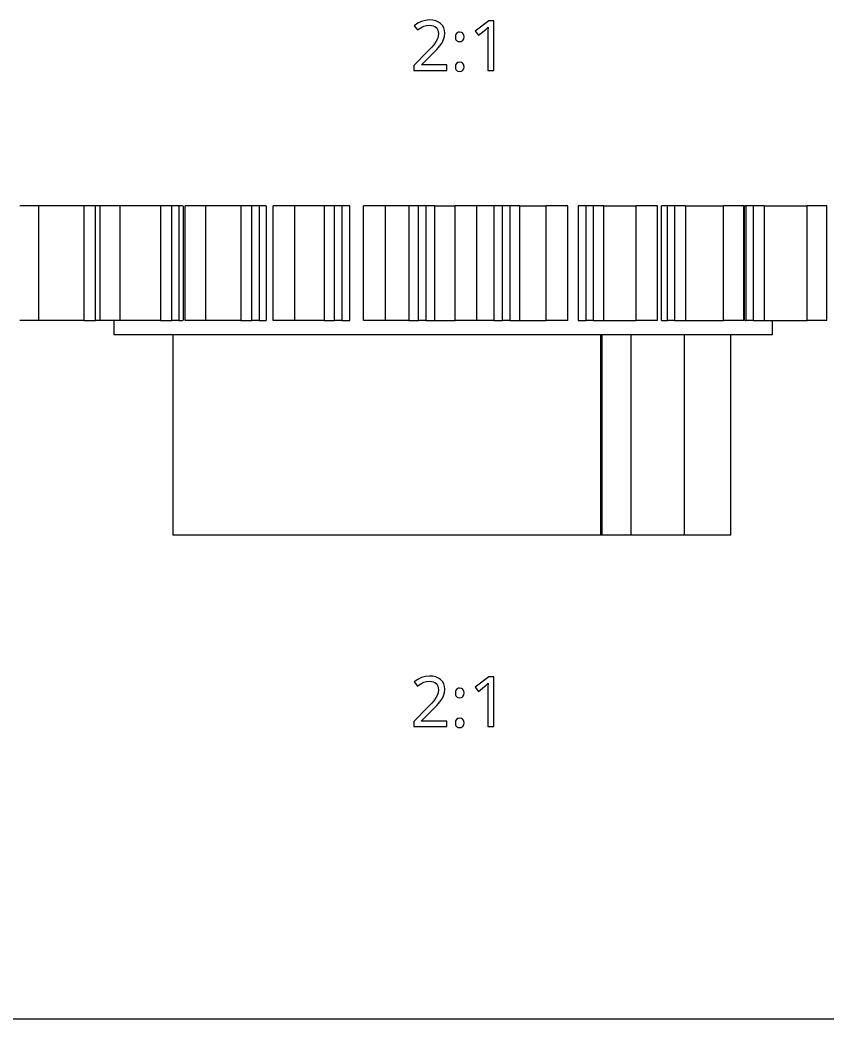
# Model space of a CAD drawing. Extents: x 20 to 297, y 10 to 200.
# Drawn here: x 77 to 133.4, y 10 to 79.8 of the extents above; entities that cross this region are included whole.
import ezdxf

# ---------------------------------------------------------------- set-up
doc = ezdxf.new("R2010")
doc.units = 0
doc.header["$LTSCALE"] = 12.7
doc.header["$MEASUREMENT"] = 0
for name, color, linetype in [('ANNOTATION_TEXT', 7, 'CONTINUOUS'), ('BORDER_FRAME', 7, 'CONTINUOUS'), ('TANGENT_LINES', 7, 'CONTINUOUS'), ('VISIBLE', 7, 'CONTINUOUS')]:
    doc.layers.add(name, color=color, linetype=linetype)

msp = doc.modelspace()

# ---------------------------------------------------------------- linework, layer by layer
at = {"layer": 'ANNOTATION_TEXT', "color": 7}
for points in [[(106.846, 76.261), (106.846, 76.652), (105.084, 76.652), (105.084, 76.671), (105.811, 77.389), (105.993, 77.57), (106.148, 77.732), (106.274, 77.872), (106.371, 77.992), (106.371, 77.992), (106.517, 78.211), (106.622, 78.426), (106.622, 78.426), (106.684, 78.644), (106.705, 78.869), (106.705, 78.869), (106.687, 79.073), (106.634, 79.253), (106.634, 79.253), (106.544, 79.411), (106.419, 79.546), (106.419, 79.546), (106.263, 79.655), (106.083, 79.732), (106.083, 79.732), (105.879, 79.781), (105.649, 79.797), (105.649, 79.797), (105.364, 79.771), (105.091, 79.694), (105.091, 79.694), (104.83, 79.566), (104.581, 79.387), (104.581, 79.387), (104.81, 79.098), (104.927, 79.185), (105.038, 79.257), (105.143, 79.315), (105.241, 79.358), (105.241, 79.358), (105.44, 79.412), (105.649, 79.43), (105.649, 79.43), (105.784, 79.42), (105.904, 79.389), (105.904, 79.389), (106.009, 79.341), (106.099, 79.275), (106.099, 79.275), (106.17, 79.189), (106.221, 79.089), (106.221, 79.089), (106.253, 78.974), (106.264, 78.843), (106.264, 78.843), (106.247, 78.657), (106.197, 78.483), (106.197, 78.483), (106.116, 78.313), (105.999, 78.137), (105.999, 78.137), (105.915, 78.033), (105.796, 77.899), (105.642, 77.735), (105.453, 77.541), (105.453, 77.541), (104.54, 76.619), (104.54, 76.261), (106.846, 76.261)], [(110.141, 76.261), (110.141, 79.747), (109.785, 79.747), (108.841, 79.015), (109.065, 78.726), (109.343, 78.954), (109.597, 79.165), (109.597, 79.165), (109.74, 79.299), (109.74, 79.299), (109.726, 79.01), (109.721, 78.698), (109.721, 78.698), (109.721, 76.261), (110.141, 76.261)], [(107.449, 78.614), (107.468, 78.476), (107.468, 78.476), (107.492, 78.419), (107.528, 78.371), (107.528, 78.371), (107.57, 78.332), (107.621, 78.304), (107.621, 78.304), (107.747, 78.283), (107.747, 78.283), (107.876, 78.304), (107.876, 78.304), (107.929, 78.332), (107.973, 78.371), (107.973, 78.371), (108.033, 78.476), (108.033, 78.476), (108.054, 78.614), (108.054, 78.614), (108.033, 78.755), (108.033, 78.755), (107.976, 78.86), (107.976, 78.86), (107.878, 78.924), (107.878, 78.924), (107.747, 78.946), (107.747, 78.946), (107.677, 78.94), (107.616, 78.922), (107.616, 78.922), (107.523, 78.857), (107.523, 78.857), (107.466, 78.753), (107.466, 78.753), (107.449, 78.614), (107.449, 78.614)], [(107.449, 76.526), (107.468, 76.385), (107.468, 76.385), (107.492, 76.328), (107.528, 76.28), (107.528, 76.28), (107.57, 76.241), (107.621, 76.213), (107.621, 76.213), (107.747, 76.192), (107.747, 76.192), (107.876, 76.213), (107.876, 76.213), (107.929, 76.241), (107.973, 76.28), (107.973, 76.28), (108.033, 76.385), (108.033, 76.385), (108.054, 76.526), (108.054, 76.526), (108.049, 76.6), (108.033, 76.664), (108.033, 76.664), (107.973, 76.767), (107.973, 76.767), (107.876, 76.831), (107.876, 76.831), (107.747, 76.852), (107.747, 76.852), (107.618, 76.831), (107.618, 76.831), (107.525, 76.767), (107.525, 76.767), (107.468, 76.664), (107.468, 76.664), (107.449, 76.526), (107.449, 76.526)], [(106.846, 30.426), (106.846, 30.817), (105.084, 30.817), (105.084, 30.836), (105.811, 31.553), (105.993, 31.735), (106.148, 31.896), (106.274, 32.037), (106.371, 32.157), (106.371, 32.157), (106.517, 32.376), (106.622, 32.59), (106.622, 32.59), (106.684, 32.809), (106.705, 33.034), (106.705, 33.034), (106.687, 33.237), (106.634, 33.418), (106.634, 33.418), (106.544, 33.576), (106.419, 33.711), (106.419, 33.711), (106.263, 33.82), (106.083, 33.897), (106.083, 33.897), (105.879, 33.945), (105.649, 33.961), (105.649, 33.961), (105.364, 33.936), (105.091, 33.859), (105.091, 33.859), (104.83, 33.731), (104.581, 33.551), (104.581, 33.551), (104.81, 33.263), (104.927, 33.35), (105.038, 33.422), (105.143, 33.48), (105.241, 33.523), (105.241, 33.523), (105.44, 33.576), (105.649, 33.594), (105.649, 33.594), (105.784, 33.584), (105.904, 33.554), (105.904, 33.554), (106.009, 33.506), (106.099, 33.439), (106.099, 33.439), (106.17, 33.353), (106.221, 33.253), (106.221, 33.253), (106.253, 33.138), (106.264, 33.008), (106.264, 33.008), (106.247, 32.821), (106.197, 32.648), (106.197, 32.648), (106.116, 32.478), (105.999, 32.302), (105.999, 32.302), (105.915, 32.198), (105.796, 32.064), (105.642, 31.9), (105.453, 31.706), (105.453, 31.706), (104.54, 30.783), (104.54, 30.426), (106.846, 30.426)], [(110.141, 30.426), (110.141, 33.911), (109.785, 33.911), (108.841, 33.179), (109.065, 32.891), (109.343, 33.119), (109.597, 33.33), (109.597, 33.33), (109.74, 33.463), (109.74, 33.463), (109.726, 33.175), (109.721, 32.862), (109.721, 32.862), (109.721, 30.426), (110.141, 30.426)], [(107.449, 32.779), (107.468, 32.641), (107.468, 32.641), (107.492, 32.583), (107.528, 32.536), (107.528, 32.536), (107.57, 32.496), (107.621, 32.469), (107.621, 32.469), (107.747, 32.447), (107.747, 32.447), (107.876, 32.469), (107.876, 32.469), (107.929, 32.496), (107.973, 32.536), (107.973, 32.536), (108.033, 32.641), (108.033, 32.641), (108.054, 32.779), (108.054, 32.779), (108.033, 32.92), (108.033, 32.92), (107.976, 33.024), (107.976, 33.024), (107.878, 33.089), (107.878, 33.089), (107.747, 33.11), (107.747, 33.11), (107.677, 33.104), (107.616, 33.086), (107.616, 33.086), (107.523, 33.022), (107.523, 33.022), (107.466, 32.917), (107.466, 32.917), (107.449, 32.779), (107.449, 32.779)], [(107.449, 30.69), (107.468, 30.55), (107.468, 30.55), (107.492, 30.492), (107.528, 30.445), (107.528, 30.445), (107.57, 30.405), (107.621, 30.378), (107.621, 30.378), (107.747, 30.356), (107.747, 30.356), (107.876, 30.378), (107.876, 30.378), (107.929, 30.405), (107.973, 30.445), (107.973, 30.445), (108.033, 30.55), (108.033, 30.55), (108.054, 30.69), (108.054, 30.69), (108.049, 30.764), (108.033, 30.829), (108.033, 30.829), (107.973, 30.931), (107.973, 30.931), (107.876, 30.995), (107.876, 30.995), (107.747, 31.017), (107.747, 31.017), (107.618, 30.995), (107.618, 30.995), (107.525, 30.931), (107.525, 30.931), (107.468, 30.829), (107.468, 30.829), (107.449, 30.69), (107.449, 30.69)]]:
    msp.add_lwpolyline(points, close=True, dxfattribs=at)
at = {"layer": 'BORDER_FRAME'}
msp.add_line((297, 10), (20, 10), dxfattribs=at)
at = {"layer": 'TANGENT_LINES'}
for p, q in [((81.498, 66.803), (81.498, 58.803)), ((82.318, 58.803), (82.318, 66.803)), ((86.86, 66.803), (86.86, 58.803)), ((87.658, 58.803), (87.658, 66.803)), ((88.137, 66.803), (88.137, 58.803)), ((92.478, 66.803), (92.478, 58.803)), ((93.244, 58.803), (93.244, 66.803)), ((93.741, 66.803), (93.741, 58.803)), ((98.281, 66.803), (98.281, 58.803)), ((99.004, 58.803), (99.004, 66.803)), ((99.513, 66.803), (99.513, 58.803)), ((100.091, 58.803), (100.091, 66.803)), ((104.192, 66.803), (104.192, 58.803)), ((104.863, 58.803), (104.863, 66.803)), ((105.378, 66.803), (105.378, 58.803)), ((106.02, 58.803), (106.02, 66.803)), ((110.134, 66.803), (110.134, 58.803)), ((110.745, 58.803), (110.745, 66.803)), ((111.258, 66.803), (111.258, 58.803)), ((111.956, 58.803), (111.956, 66.803)), ((116.03, 66.803), (116.03, 58.803)), ((116.573, 58.803), (116.573, 66.803)), ((117.077, 66.803), (117.077, 58.803)), ((117.822, 58.803), (117.822, 66.803)), ((122.27, 58.803), (122.27, 66.803)), ((122.759, 66.803), (122.759, 58.803)), ((123.542, 58.803), (123.542, 66.803)), ((127.763, 58.803), (127.763, 66.803)), ((128.231, 66.803), (128.231, 58.803)), ((129.041, 58.803), (129.041, 66.803))]:
    msp.add_line(p, q, dxfattribs=at)
at = {"layer": 'VISIBLE'}
for p, q in [((78.361, 66.803), (77.049, 66.803)), ((78.361, 58.803), (78.361, 66.803)), ((81.498, 66.803), (78.361, 66.803)), ((82.318, 66.803), (81.498, 66.803)), ((82.773, 66.803), (82.318, 66.803)), ((82.657, 58.803), (82.657, 66.803)), ((84.051, 66.803), (82.657, 66.803)), ((84.051, 58.803), (84.051, 66.803)), ((86.86, 66.803), (84.051, 66.803)), ((87.658, 66.803), (86.86, 66.803)), ((88.137, 66.803), (87.658, 66.803)), ((88.399, 66.803), (88.137, 66.803)), ((88.451, 66.803), (88.451, 58.803)), ((88.577, 58.803), (88.577, 66.803)), ((90.034, 66.803), (88.577, 66.803)), ((90.034, 58.803), (90.034, 66.803)), ((92.478, 66.803), (90.034, 66.803)), ((93.244, 66.803), (92.478, 66.803)), ((93.741, 66.803), (93.244, 66.803)), ((94.246, 66.803), (93.741, 66.803)), ((94.246, 66.803), (94.246, 58.803)), ((94.732, 58.803), (94.732, 66.803)), ((96.234, 66.803), (94.732, 66.803)), ((96.234, 58.803), (96.234, 66.803)), ((98.281, 66.803), (96.234, 66.803)), ((99.004, 66.803), (98.281, 66.803)), ((99.513, 66.803), (99.004, 66.803)), ((100.091, 66.803), (99.513, 66.803)), ((101.042, 58.803), (101.042, 66.803)), ((102.568, 66.803), (101.042, 66.803)), ((102.568, 58.803), (102.568, 66.803)), ((104.192, 66.803), (102.568, 66.803)), ((104.863, 66.803), (104.192, 66.803)), ((105.378, 66.803), (104.863, 66.803)), ((106.02, 66.803), (105.378, 66.803)), ((106.02, 66.803), (107.423, 66.803)), ((107.423, 58.803), (107.423, 66.803)), ((108.955, 66.803), (107.423, 66.803)), ((110.134, 66.803), (108.955, 66.803)), ((108.955, 58.803), (108.955, 66.803)), ((110.745, 66.803), (110.134, 66.803)), ((111.258, 66.803), (110.745, 66.803)), ((111.956, 66.803), (111.258, 66.803)), ((111.956, 66.803), (113.794, 66.803)), ((113.794, 58.803), (113.794, 66.803)), ((115.311, 66.803), (113.794, 66.803)), ((115.311, 58.803), (115.311, 66.803)), ((116.573, 66.803), (116.03, 66.803)), ((117.077, 66.803), (116.573, 66.803)), ((117.822, 66.803), (117.077, 66.803)), ((117.822, 66.803), (120.072, 66.803)), ((120.072, 58.803), (120.072, 66.803)), ((121.554, 66.803), (120.072, 66.803)), ((121.554, 58.803), (121.554, 66.803)), ((121.835, 58.803), (121.835, 66.803)), ((122.27, 66.803), (121.835, 66.803)), ((122.759, 66.803), (122.27, 66.803)), ((123.542, 66.803), (122.759, 66.803)), ((123.542, 66.803), (126.173, 66.803)), ((126.173, 58.803), (126.173, 66.803)), ((127.601, 66.803), (126.173, 66.803)), ((127.601, 58.803), (127.601, 66.803)), ((127.63, 66.803), (127.601, 66.803)), ((127.63, 58.803), (127.63, 66.803)), ((127.763, 66.803), (127.684, 66.803)), ((128.231, 66.803), (127.763, 66.803)), ((129.041, 66.803), (128.231, 66.803)), ((129.041, 66.803), (132.019, 66.803)), ((132.019, 58.803), (132.019, 66.803)), ((133.375, 66.803), (132.019, 66.803)), ((133.375, 58.803), (133.375, 66.803)), ((78.361, 58.803), (77.049, 58.803)), ((81.498, 58.803), (78.361, 58.803)), ((81.498, 58.803), (82.318, 58.803)), ((82.773, 58.803), (82.318, 58.803)), ((84.051, 58.803), (82.657, 58.803)), ((83.592, 58.803), (83.592, 57.803)), ((86.86, 58.803), (84.051, 58.803)), ((86.86, 58.803), (87.658, 58.803)), ((88.137, 58.803), (87.658, 58.803)), ((88.137, 58.803), (88.398, 58.803)), ((90.034, 58.803), (88.577, 58.803)), ((92.478, 58.803), (90.034, 58.803)), ((92.478, 58.803), (93.244, 58.803)), ((93.741, 58.803), (93.244, 58.803)), ((93.741, 58.803), (94.246, 58.803)), ((96.234, 58.803), (94.732, 58.803)), ((98.281, 58.803), (96.234, 58.803)), ((98.281, 58.803), (99.004, 58.803)), ((99.513, 58.803), (99.004, 58.803)), ((99.513, 58.803), (100.091, 58.803)), ((102.568, 58.803), (101.042, 58.803)), ((104.192, 58.803), (102.568, 58.803)), ((104.192, 58.803), (104.863, 58.803)), ((105.378, 58.803), (104.863, 58.803)), ((105.378, 58.803), (106.02, 58.803)), ((106.02, 58.803), (107.423, 58.803)), ((108.955, 58.803), (107.423, 58.803)), ((110.134, 58.803), (108.955, 58.803)), ((110.134, 58.803), (110.745, 58.803)), ((111.258, 58.803), (110.745, 58.803)), ((111.258, 58.803), (111.956, 58.803)), ((111.956, 58.803), (113.794, 58.803)), ((115.311, 58.803), (113.794, 58.803)), ((116.03, 58.803), (116.573, 58.803)), ((117.077, 58.803), (116.573, 58.803)), ((117.077, 58.803), (117.822, 58.803)), ((117.822, 58.803), (120.072, 58.803)), ((121.554, 58.803), (120.072, 58.803)), ((121.835, 58.803), (122.27, 58.803)), ((122.759, 58.803), (122.27, 58.803)), ((122.759, 58.803), (123.542, 58.803)), ((123.542, 58.803), (126.173, 58.803)), ((127.601, 58.803), (126.173, 58.803)), ((127.63, 58.803), (127.601, 58.803)), ((127.689, 58.803), (127.763, 58.803)), ((128.231, 58.803), (127.763, 58.803)), ((128.231, 58.803), (129.041, 58.803)), ((129.041, 58.803), (132.019, 58.803)), ((129.592, 57.803), (129.592, 58.803)), ((133.375, 58.803), (132.019, 58.803)), ((129.592, 57.803), (83.592, 57.803)), ((87.717, 57.803), (87.717, 43.803)), ((117.576, 57.803), (117.576, 43.803)), ((117.697, 43.803), (117.697, 57.803)), ((119.697, 57.803), (119.697, 43.803)), ((123.425, 57.803), (123.425, 43.803)), ((126.692, 43.803), (126.692, 57.803)), ((117.576, 43.803), (87.717, 43.803)), ((117.697, 43.803), (117.576, 43.803)), ((119.697, 43.803), (117.697, 43.803)), ((123.425, 43.803), (119.697, 43.803)), ((126.692, 43.803), (123.425, 43.803))]:
    msp.add_line(p, q, dxfattribs=at)

doc.saveas('drawing.dxf')
